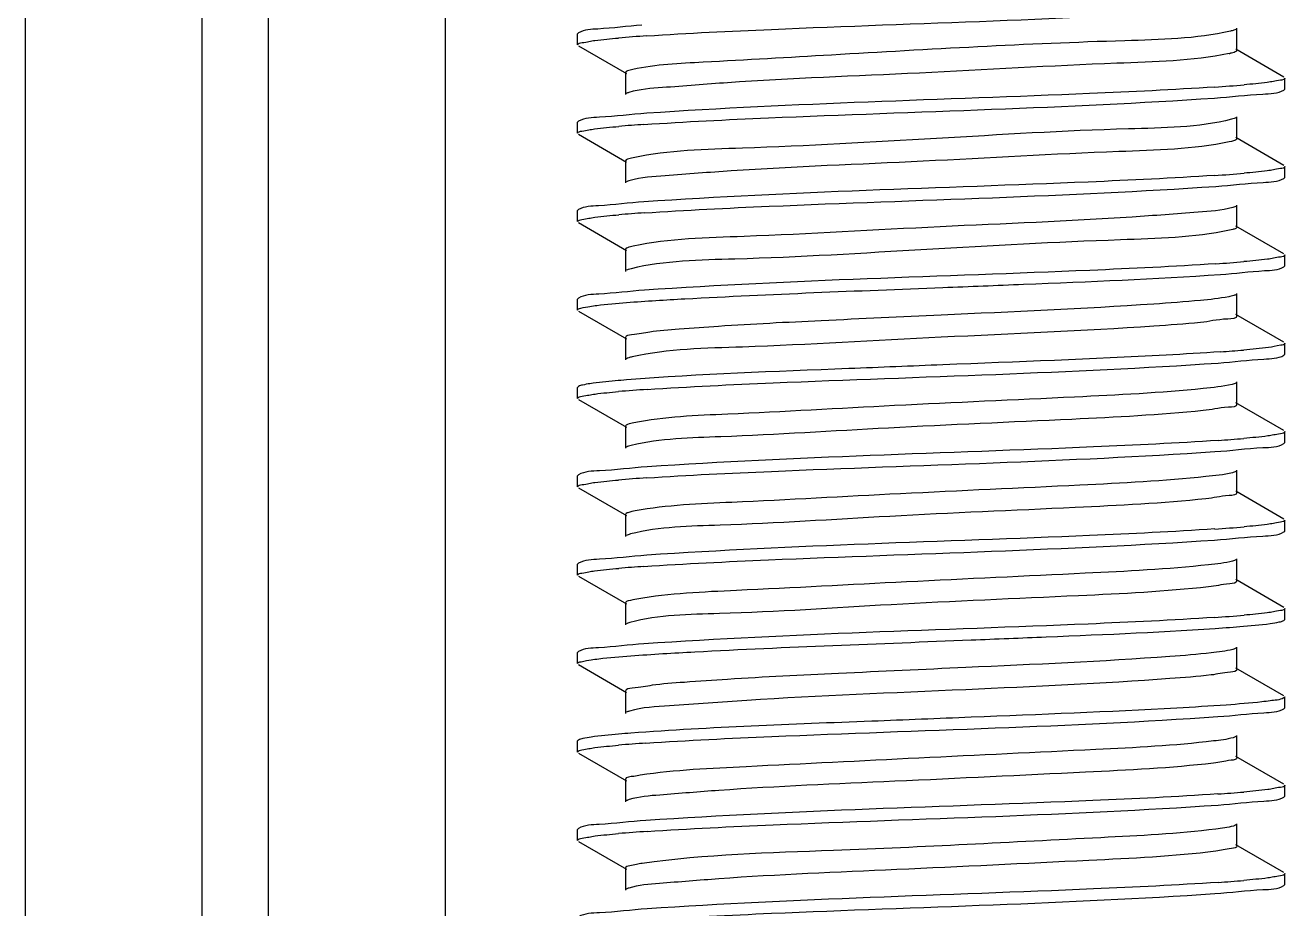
# Model space of a CAD drawing. Extents: x 27938 to 1507990, y 110129 to 923079.
# Drawn here: x 646801.2 to 647140.5, y 344098.2 to 344336.2 of the extents above; entities that cross this region are included whole.
import ezdxf

# ---------------------------------------------------------------- set-up
doc = ezdxf.new("R2010")
doc.units = 0
doc.header["$LTSCALE"] = 1000
doc.header["$MEASUREMENT"] = 0

msp = doc.modelspace()

# ---------------------------------------------------------------- linework, layer by layer
at = {"linetype": 'Continuous'}
for p, q in [((646801.17, 346328.15), (646801.17, 341587.12)), ((646848.79, 346328.15), (646848.79, 341587.12)), ((646866.65, 346328.15), (646866.65, 341587.12)), ((646914.28, 346328.15), (646914.28, 341587.12)), ((647127.61, 344329.43), (647127.61, 344335.38)), ((646950.22, 344334.15), (646950, 344333.89)), ((646950, 344330.92), (646950, 344333.89)), ((646950, 344330.92), (646950, 344333.89)), ((646950.22, 344330.66), (646963.15, 344323.17)), ((647140.28, 344322.25), (647127.35, 344329.73)), ((646962.89, 344323.48), (646962.89, 344317.52)), ((647140.5, 344319.01), (647140.5, 344321.99)), ((647140.5, 344319.01), (647140.5, 344321.99)), ((647140.28, 344318.75), (647140.5, 344319.01)), ((647127.61, 344305.62), (647127.61, 344311.57)), ((646950.22, 344310.34), (646950, 344310.08)), ((646950, 344307.1), (646950, 344310.08)), ((646950, 344307.1), (646950, 344310.08)), ((646950.22, 344306.84), (646963.15, 344299.36)), ((647126.18, 344304.91), (647125.55, 344304.77)), ((647140.28, 344298.43), (647127.35, 344305.92)), ((646962.89, 344299.66), (646962.89, 344293.71)), ((647140.5, 344295.2), (647140.5, 344298.17)), ((647140.5, 344295.2), (647140.5, 344298.17)), ((647140.28, 344294.94), (647140.5, 344295.2)), ((647127.61, 344281.8), (647127.61, 344287.76)), ((646950.22, 344286.53), (646950, 344286.27)), ((646950, 344283.29), (646950, 344286.27)), ((646950, 344283.29), (646950, 344286.27)), ((646950.22, 344283.03), (646963.15, 344275.55)), ((647126.47, 344281.17), (647125.6, 344280.96)), ((647140.28, 344274.62), (647127.35, 344282.1)), ((646962.89, 344275.85), (646962.89, 344269.9)), ((647140.5, 344271.38), (647140.5, 344274.36)), ((647140.5, 344271.38), (647140.5, 344274.36)), ((647140.28, 344271.12), (647140.5, 344271.38)), ((647127.61, 344257.99), (647127.61, 344263.94)), ((646950.22, 344262.72), (646950, 344262.45)), ((646950, 344259.48), (646950, 344262.45)), ((646950, 344259.48), (646950, 344262.45)), ((646950.22, 344259.22), (646963.15, 344251.74)), ((647140.28, 344250.81), (647127.35, 344258.29)), ((646962.89, 344252.04), (646962.89, 344246.08)), ((647140.5, 344247.57), (647140.5, 344250.55)), ((647140.5, 344247.57), (647140.5, 344250.55)), ((647140.28, 344247.31), (647140.5, 344247.57)), ((647127.61, 344234.18), (647127.61, 344240.13)), ((646950.22, 344238.9), (646950, 344238.64)), ((646950, 344235.67), (646950, 344238.64)), ((646950, 344235.67), (646950, 344238.64)), ((646950.22, 344235.4), (646963.15, 344227.92)), ((647140.28, 344227), (647127.35, 344234.48)), ((646962.89, 344228.22), (646962.89, 344222.27)), ((647140.5, 344223.76), (647140.5, 344226.74)), ((647140.5, 344223.76), (647140.5, 344226.74)), ((647140.28, 344223.5), (647140.5, 344223.76)), ((647127.61, 344210.36), (647127.61, 344216.32)), ((646950.22, 344215.09), (646950, 344214.83)), ((646950, 344211.85), (646950, 344214.83)), ((646950, 344211.85), (646950, 344214.83)), ((646950.22, 344211.59), (646963.15, 344204.11)), ((647140.28, 344203.18), (647127.35, 344210.67)), ((646962.89, 344204.41), (646962.89, 344198.46)), ((647140.5, 344199.95), (647140.5, 344202.92)), ((647140.5, 344199.95), (647140.5, 344202.92)), ((647140.28, 344199.69), (647140.5, 344199.95)), ((647127.61, 344186.55), (647127.61, 344192.5)), ((646950.22, 344191.28), (646950, 344191.02)), ((646950, 344188.04), (646950, 344191.02)), ((646950, 344188.04), (646950, 344191.02)), ((646950.22, 344187.78), (646963.15, 344180.3)), ((647140.28, 344179.37), (647127.35, 344186.85)), ((646962.89, 344180.6), (646962.89, 344174.65)), ((647140.5, 344176.13), (647140.5, 344179.11)), ((647140.5, 344176.13), (647140.5, 344179.11)), ((647140.28, 344175.87), (647140.5, 344176.13)), ((647127.61, 344162.74), (647127.61, 344168.69)), ((646950.22, 344167.46), (646950, 344167.2)), ((646950, 344164.23), (646950, 344167.2)), ((646950, 344164.23), (646950, 344167.2)), ((646950.22, 344163.97), (646963.15, 344156.48)), ((647140.28, 344155.56), (647127.35, 344163.04)), ((646962.89, 344156.79), (646962.89, 344150.83)), ((647140.5, 344152.32), (647140.5, 344155.3)), ((647140.5, 344152.32), (647140.5, 344155.3)), ((647140.28, 344152.06), (647140.5, 344152.32)), ((647127.61, 344138.93), (647127.61, 344144.88)), ((646950.22, 344143.65), (646950, 344143.39)), ((646950, 344140.41), (646950, 344143.39)), ((646950, 344140.41), (646950, 344143.39)), ((646950.22, 344140.15), (646963.15, 344132.67)), ((647140.28, 344131.75), (647127.35, 344139.23)), ((646962.89, 344132.97), (646962.89, 344127.02)), ((647140.5, 344128.51), (647140.5, 344131.48)), ((647140.5, 344128.51), (647140.5, 344131.48)), ((647140.28, 344128.25), (647140.5, 344128.51)), ((647127.61, 344115.11), (647127.61, 344121.07)), ((646950.22, 344119.84), (646950, 344119.58)), ((646950, 344116.6), (646950, 344119.58)), ((646950, 344116.6), (646950, 344119.58)), ((646950.22, 344116.34), (646963.15, 344108.86)), ((647140.28, 344107.93), (647127.35, 344115.41)), ((646962.89, 344109.16), (646962.89, 344103.21)), ((647140.5, 344104.69), (647140.5, 344107.67)), ((647140.5, 344104.69), (647140.5, 344107.67)), ((647140.28, 344104.43), (647140.5, 344104.69))]:
    msp.add_line(p, q, dxfattribs=at)
for centre, radius, start, end in [((646996.15, 343914.64), 419.59, 93.7629, 94.806), ((647121.6, 344347.66), 19.48, 281.4729, 282.6156), ((647094.05, 344742.02), 423.36, 273.7391, 274.8053), ((646995.21, 343902.52), 407.86, 93.8436, 94.8037), ((647093.97, 344719.27), 424.43, 273.7327, 274.805), ((646995.35, 343876.96), 409.61, 93.832, 94.8034), ((647094.41, 344689.95), 418.9, 273.7674, 274.8061), ((647096.05, 344645.48), 398.18, 273.9056, 274.8068), ((646996.29, 343817.63), 421.36, 93.7522, 94.8054), ((647095.2, 344632.36), 408.9, 273.8366, 274.8035), ((646996.13, 343795.8), 419.37, 93.7643, 94.806), ((647094.04, 344623.18), 423.59, 273.7377, 274.8053), ((646995.21, 343783.51), 407.8, 93.844, 94.8037), ((647093.95, 344600.39), 424.61, 273.7316, 274.805), ((646995.86, 343727.72), 416, 93.7865, 94.8061), ((647095.12, 344538.15), 409.95, 273.8297, 274.8033), ((646996.27, 343698.74), 421.18, 93.7533, 94.8055), ((647095.2, 344513.35), 408.96, 273.8363, 274.8035)]:
    msp.add_arc(centre, radius, start, end, dxfattribs=at)
for points, knots in [([(646968.61, 344333.33), (646979.81, 344334.08), (647030.83, 344336.53), (647081.9, 344337.75), (647121.66, 344340.4)], [0, 0, 0, 0, 0.219814, 1, 1, 1, 1]), ([(646967.33, 344336.22), (646963.38, 344335.94), (646957.82, 344335.17), (646951.77, 344335.04), (646950.23, 344334.15)], [0, 0, 0, 0, 0.689661, 1, 1, 1, 1]), ([(647125.86, 344334.6), (647116.56, 344332.51), (647080.39, 344331.77), (647033.18, 344329.04), (646989.06, 344326.46), (646971.1, 344325.62), (646964.88, 344324.31)], [0, 0, 0, 0, 0.177164, 0.667524, 0.881863, 1, 1, 1, 1]), ([(647127.35, 344335.08), (647127.17, 344334.98), (647126.67, 344334.8), (647126.17, 344334.67), (647125.86, 344334.6)], [0, 0, 0, 0, 0.400253, 1, 1, 1, 1]), ([(646950, 344330.92), (646950, 344331.36), (646952.32, 344331.64), (646953.49, 344331.96), (646954.66, 344332.11)], [0, 0, 0, 0, 0.271257, 1, 1, 1, 1]), ([(647125.48, 344328.56), (647115.57, 344326.55), (647087.53, 344325.92), (647042.64, 344323.1), (647001.69, 344321.71), (646975.71, 344319.58), (646966.73, 344318.98), (646963.83, 344318.1)], [0, 0, 0, 0, 0.187313, 0.515693, 0.835167, 0.943815, 1, 1, 1, 1]), ([(647127.61, 344329.43), (647127.61, 344329.23), (647126.85, 344328.87), (647126.3, 344328.75), (647125.86, 344328.65)], [0, 0, 0, 0, 0.300595, 1, 1, 1, 1]), ([(646964.88, 344324.31), (646964.37, 344324.2), (646963.77, 344324.07), (646962.89, 344323.69), (646962.89, 344323.48)], [0, 0, 0, 0, 0.704879, 1, 1, 1, 1]), ([(647140.5, 344321.99), (647140.5, 344321.54), (647138.15, 344321.26), (647136.97, 344320.94), (647135.79, 344320.79)], [0, 0, 0, 0, 0.271089, 1, 1, 1, 1]), ([(646963.83, 344318.1), (646963.7, 344318.06), (646963.46, 344317.98), (646963.24, 344317.88), (646963.15, 344317.82)], [0, 0, 0, 0, 0.566993, 1, 1, 1, 1]), ([(647121.66, 344319.56), (647110.42, 344318.81), (647059.41, 344316.37), (647008.33, 344315.15), (646968.61, 344312.49)], [0, 0, 0, 0, 0.220557, 1, 1, 1, 1]), ([(647121.6, 344316.58), (647125.93, 344316.87), (647131.98, 344317.71), (647138.59, 344317.78), (647140.27, 344318.75)], [0, 0, 0, 0, 0.69122, 1, 1, 1, 1]), ([(646967.87, 344309.46), (646979.03, 344310.22), (647030.27, 344312.7), (647081.58, 344313.92), (647121.6, 344316.58)], [0, 0, 0, 0, 0.218031, 1, 1, 1, 1]), ([(646968.61, 344312.49), (646964.35, 344312.2), (646958.39, 344311.38), (646951.88, 344311.29), (646950.23, 344310.34)], [0, 0, 0, 0, 0.690963, 1, 1, 1, 1]), ([(647126.18, 344310.86), (647117.15, 344308.62), (647090.3, 344308.38), (647046.51, 344305.6), (647002.07, 344303.16), (646974.57, 344302.52), (646964.91, 344300.5)], [0, 0, 0, 0, 0.172802, 0.492825, 0.816897, 1, 1, 1, 1]), ([(647127.35, 344311.27), (647127.2, 344311.18), (647126.82, 344311.03), (647126.42, 344310.92), (647126.18, 344310.86)], [0, 0, 0, 0, 0.410783, 1, 1, 1, 1]), ([(646950, 344307.1), (646950, 344307.53), (646952.27, 344307.82), (646953.42, 344308.13), (646954.57, 344308.28)], [0, 0, 0, 0, 0.271613, 1, 1, 1, 1]), ([(647125.55, 344304.77), (647115.79, 344302.75), (647088.06, 344302.14), (647043.46, 344299.34), (647002.61, 344297.9), (646976.36, 344295.86), (646967.17, 344295.19), (646964.1, 344294.36)], [0, 0, 0, 0, 0.184784, 0.510672, 0.830509, 0.940967, 1, 1, 1, 1]), ([(647127.61, 344305.62), (647127.61, 344305.45), (647127.01, 344305.11), (647126.55, 344305), (647126.18, 344304.91)], [0, 0, 0, 0, 0.308524, 1, 1, 1, 1]), ([(646964.91, 344300.5), (646964.4, 344300.4), (646963.79, 344300.26), (646962.89, 344299.88), (646962.89, 344299.66)], [0, 0, 0, 0, 0.705132, 1, 1, 1, 1]), ([(647140.5, 344298.17), (647140.5, 344297.73), (647138.14, 344297.45), (647136.96, 344297.13), (647135.77, 344296.98)], [0, 0, 0, 0, 0.271033, 1, 1, 1, 1]), ([(646964.1, 344294.36), (646963.91, 344294.31), (646963.58, 344294.21), (646963.27, 344294.08), (646963.15, 344294.01)], [0, 0, 0, 0, 0.580357, 1, 1, 1, 1]), ([(647121.6, 344295.75), (647110.27, 344294.99), (647059.02, 344292.54), (647007.72, 344291.35), (646967.87, 344288.63)], [0, 0, 0, 0, 0.221461, 1, 1, 1, 1]), ([(647121.93, 344292.79), (647126.18, 344293.08), (647132.13, 344293.9), (647138.62, 344293.99), (647140.27, 344294.94)], [0, 0, 0, 0, 0.690907, 1, 1, 1, 1]), ([(646967.98, 344285.66), (646979.18, 344286.42), (647030.5, 344288.89), (647081.88, 344290.1), (647121.93, 344292.79)], [0, 0, 0, 0, 0.218602, 1, 1, 1, 1]), ([(646967.87, 344288.63), (646963.79, 344288.35), (646958.06, 344287.56), (646951.82, 344287.44), (646950.23, 344286.53)], [0, 0, 0, 0, 0.690198, 1, 1, 1, 1]), ([(647126.47, 344287.13), (647123.44, 344286.28), (647114.3, 344285.63), (647088.12, 344283.57), (647047.24, 344282.13), (647002.57, 344279.33), (646974.76, 344278.72), (646964.96, 344276.7)], [0, 0, 0, 0, 0.058314, 0.16832, 0.488078, 0.814598, 1, 1, 1, 1]), ([(647127.35, 344287.45), (647127.24, 344287.39), (647126.95, 344287.27), (647126.65, 344287.17), (647126.47, 344287.13)], [0, 0, 0, 0, 0.422831, 1, 1, 1, 1]), ([(646950, 344283.29), (646950, 344283.72), (646952.29, 344284.01), (646953.44, 344284.32), (646954.59, 344284.47)], [0, 0, 0, 0, 0.271515, 1, 1, 1, 1]), ([(647125.6, 344280.96), (647115.98, 344278.95), (647088.55, 344278.31), (647044.19, 344275.86), (647000.38, 344273.13), (646973.5, 344272.82), (646964.39, 344270.62)], [0, 0, 0, 0, 0.182564, 0.506012, 0.826068, 1, 1, 1, 1]), ([(647127.61, 344281.8), (647127.61, 344281.66), (647127.15, 344281.36), (647126.77, 344281.25), (647126.47, 344281.17)], [0, 0, 0, 0, 0.318416, 1, 1, 1, 1]), ([(646964.96, 344276.7), (646964.44, 344276.59), (646963.82, 344276.45), (646962.89, 344276.07), (646962.89, 344275.85)], [0, 0, 0, 0, 0.705784, 1, 1, 1, 1]), ([(647140.5, 344274.36), (647140.5, 344273.92), (647138.18, 344273.64), (647137.02, 344273.32), (647135.85, 344273.17)], [0, 0, 0, 0, 0.271288, 1, 1, 1, 1]), ([(646964.39, 344270.62), (646964.14, 344270.56), (646963.72, 344270.45), (646963.31, 344270.29), (646963.15, 344270.2)], [0, 0, 0, 0, 0.591995, 1, 1, 1, 1]), ([(647121.93, 344271.95), (647110.62, 344271.2), (647059.31, 344268.73), (647007.93, 344267.54), (646967.98, 344264.82)], [0, 0, 0, 0, 0.220602, 1, 1, 1, 1]), ([(647123.17, 344269.06), (647127.13, 344269.34), (647132.68, 344270.11), (647138.73, 344270.23), (647140.27, 344271.12)], [0, 0, 0, 0, 0.689629, 1, 1, 1, 1]), ([(647048.37, 344265.56), (647055.61, 344265.84), (647080.55, 344266.86), (647105.5, 344267.84), (647123.17, 344269.06)], [0, 0, 0, 0, 0.290468, 1, 1, 1, 1]), ([(646967.98, 344264.82), (646963.87, 344264.54), (646958.11, 344263.74), (646951.83, 344263.64), (646950.23, 344262.72)], [0, 0, 0, 0, 0.690304, 1, 1, 1, 1]), ([(646963.18, 344261.5), (646968.41, 344261.91), (646996.79, 344263.6), (647025.2, 344264.63), (647048.37, 344265.56)], [0, 0, 0, 0, 0.184687, 1, 1, 1, 1]), ([(647126.73, 344263.39), (647126.29, 344263.25), (647123.33, 344262.6), (647120.31, 344262.32), (647117.76, 344262.07)], [0, 0, 0, 0, 0.153321, 1, 1, 1, 1]), ([(647127.35, 344263.64), (647127.27, 344263.59), (647127.06, 344263.5), (647126.85, 344263.43), (647126.73, 344263.39)], [0, 0, 0, 0, 0.43669, 1, 1, 1, 1]), ([(646950, 344259.48), (646950, 344259.8), (646951.59, 344260.14), (646952.47, 344260.35), (646953.3, 344260.48)], [0, 0, 0, 0, 0.277625, 1, 1, 1, 1]), ([(646953.3, 344260.48), (646953.92, 344260.57), (646957.2, 344261.01), (646960.5, 344261.29), (646963.18, 344261.5)], [0, 0, 0, 0, 0.190334, 1, 1, 1, 1]), ([(647117.76, 344262.07), (647113.58, 344261.67), (647090.33, 344259.98), (647067.04, 344258.99), (647047.94, 344258.11)], [0, 0, 0, 0, 0.179859, 1, 1, 1, 1]), ([(647047.94, 344258.11), (647037.16, 344257.62), (647017.23, 344256.68), (646993.5, 344255.52), (646978.39, 344254.38), (646970.05, 344253.81), (646966.15, 344252.91), (646962.89, 344252.64), (646962.89, 344252.04)], [0, 0, 0, 0, 0.37902, 0.702957, 0.82783, 0.920921, 0.978777, 1, 1, 1, 1]), ([(647117.76, 344256.12), (647113.58, 344255.71), (647090.33, 344254.02), (647067.04, 344253.04), (647047.94, 344252.16)], [0, 0, 0, 0, 0.179859, 1, 1, 1, 1]), ([(647127.61, 344257.99), (647127.61, 344257.1), (647122.52, 344257.11), (647120.21, 344256.36), (647117.76, 344256.12)], [0, 0, 0, 0, 0.264851, 1, 1, 1, 1]), ([(647047.94, 344252.16), (647030.11, 344251.34), (647002.46, 344249.44), (646974.4, 344249.04), (646964.67, 344246.87)], [0, 0, 0, 0, 0.641833, 1, 1, 1, 1]), ([(647140.5, 344250.55), (647140.5, 344250.14), (647138.34, 344249.84), (647137.23, 344249.54), (647136.14, 344249.4)], [0, 0, 0, 0, 0.272355, 1, 1, 1, 1]), ([(646964.67, 344246.87), (646964.36, 344246.8), (646963.84, 344246.67), (646963.34, 344246.49), (646963.15, 344246.38)], [0, 0, 0, 0, 0.600683, 1, 1, 1, 1]), ([(647123.17, 344248.23), (647118.3, 344247.89), (647093.37, 344246.46), (647068.42, 344245.52), (647048.37, 344244.72)], [0, 0, 0, 0, 0.195815, 1, 1, 1, 1]), ([(647122.56, 344245.21), (647126.66, 344245.49), (647132.41, 344246.28), (647138.67, 344246.39), (647140.27, 344247.31)], [0, 0, 0, 0, 0.690247, 1, 1, 1, 1]), ([(647048.37, 344244.72), (647039.93, 344244.38), (647011.53, 344243.21), (646983.1, 344242.22), (646963.18, 344240.66)], [0, 0, 0, 0, 0.296913, 1, 1, 1, 1]), ([(646968.71, 344238.08), (646980.03, 344238.84), (647031.32, 344241.3), (647082.66, 344242.49), (647122.56, 344245.21)], [0, 0, 0, 0, 0.220973, 1, 1, 1, 1]), ([(646953.3, 344239.64), (646952.63, 344239.54), (646951.6, 344239.35), (646950.56, 344239.09), (646950.23, 344238.9)], [0, 0, 0, 0, 0.636492, 1, 1, 1, 1]), ([(646963.18, 344240.66), (646962.16, 344240.58), (646958.86, 344240.3), (646955.56, 344239.99), (646953.3, 344239.64)], [0, 0, 0, 0, 0.308662, 1, 1, 1, 1]), ([(647127.35, 344239.83), (647127.03, 344239.64), (647124.1, 344238.85), (647121.13, 344238.6), (647118.53, 344238.33)], [0, 0, 0, 0, 0.12359, 1, 1, 1, 1]), ([(646950, 344235.67), (646950, 344236.11), (646952.33, 344236.39), (646953.51, 344236.71), (646954.69, 344236.86)], [0, 0, 0, 0, 0.271161, 1, 1, 1, 1]), ([(647118.53, 344238.33), (647107.01, 344237.17), (647079.28, 344235.75), (647036.55, 344233.91), (646997.03, 344231.57), (646973.44, 344230.76), (646965.14, 344229.11)], [0, 0, 0, 0, 0.225861, 0.54177, 0.834708, 1, 1, 1, 1]), ([(647118.53, 344232.38), (647106.77, 344231.2), (647078.5, 344229.75), (647035.12, 344227.96), (646995.69, 344225.37), (646972.31, 344224.89), (646964.43, 344223.01)], [0, 0, 0, 0, 0.229569, 0.549908, 0.842706, 1, 1, 1, 1]), ([(647127.61, 344234.18), (647127.61, 344233.35), (647122.93, 344233.3), (647120.79, 344232.61), (647118.53, 344232.38)], [0, 0, 0, 0, 0.265506, 1, 1, 1, 1]), ([(646965.14, 344229.11), (646964.57, 344229), (646963.91, 344228.85), (646962.89, 344228.46), (646962.89, 344228.22)], [0, 0, 0, 0, 0.707927, 1, 1, 1, 1]), ([(647140.5, 344226.74), (647140.5, 344226.3), (647138.22, 344226.02), (647137.07, 344225.7), (647135.92, 344225.55)], [0, 0, 0, 0, 0.271556, 1, 1, 1, 1]), ([(646964.43, 344223.01), (646964.17, 344222.94), (646963.74, 344222.83), (646963.31, 344222.66), (646963.15, 344222.57)], [0, 0, 0, 0, 0.592962, 1, 1, 1, 1]), ([(647122.56, 344224.37), (647111.38, 344223.61), (647060.1, 344221.14), (647008.75, 344219.92), (646968.71, 344217.25)], [0, 0, 0, 0, 0.218362, 1, 1, 1, 1]), ([(647121.65, 344221.33), (647125.96, 344221.62), (647132, 344222.46), (647138.6, 344222.54), (647140.27, 344223.5)], [0, 0, 0, 0, 0.691176, 1, 1, 1, 1]), ([(646968.6, 344214.26), (646979.8, 344215.01), (647030.81, 344217.46), (647081.89, 344218.68), (647121.65, 344221.33)], [0, 0, 0, 0, 0.219771, 1, 1, 1, 1]), ([(646968.71, 344217.25), (646964.43, 344216.96), (646958.43, 344216.13), (646951.89, 344216.05), (646950.23, 344215.09)], [0, 0, 0, 0, 0.691058, 1, 1, 1, 1]), ([(647127.35, 344216.02), (647127.05, 344215.84), (647124.38, 344215.09), (647121.65, 344214.85), (647119.27, 344214.6)], [0, 0, 0, 0, 0.125811, 1, 1, 1, 1]), ([(646950, 344211.85), (646950, 344212.29), (646952.32, 344212.57), (646953.49, 344212.89), (646954.66, 344213.04)], [0, 0, 0, 0, 0.271269, 1, 1, 1, 1]), ([(647119.27, 344214.6), (647107.98, 344213.41), (647080.51, 344212.01), (647037.92, 344210.13), (646998.03, 344207.86), (646974.07, 344206.95), (646965.49, 344205.37)], [0, 0, 0, 0, 0.220957, 0.535192, 0.830069, 1, 1, 1, 1]), ([(647119.27, 344208.64), (647107.56, 344207.42), (647079.14, 344205.97), (647035.43, 344204.19), (646995.67, 344201.47), (646972.07, 344201.14), (646964.24, 344199.15)], [0, 0, 0, 0, 0.227343, 0.549346, 0.844044, 1, 1, 1, 1]), ([(647127.61, 344210.36), (647127.61, 344209.6), (647123.33, 344209.48), (647121.35, 344208.86), (647119.27, 344208.64)], [0, 0, 0, 0, 0.266267, 1, 1, 1, 1]), ([(646965.49, 344205.37), (646964.83, 344205.24), (646964.09, 344205.07), (646962.89, 344204.68), (646962.89, 344204.41)], [0, 0, 0, 0, 0.7122, 1, 1, 1, 1]), ([(647140.5, 344202.92), (647140.5, 344202.48), (647138.15, 344202.2), (647136.97, 344201.88), (647135.79, 344201.73)], [0, 0, 0, 0, 0.271076, 1, 1, 1, 1]), ([(646964.24, 344199.15), (646964.02, 344199.09), (646963.65, 344198.98), (646963.29, 344198.84), (646963.15, 344198.76)], [0, 0, 0, 0, 0.585894, 1, 1, 1, 1]), ([(647121.65, 344200.5), (647110.41, 344199.75), (647059.39, 344197.3), (647008.31, 344196.09), (646968.6, 344193.43)], [0, 0, 0, 0, 0.2206, 1, 1, 1, 1]), ([(647121.59, 344197.52), (647125.92, 344197.8), (647131.98, 344198.64), (647138.59, 344198.72), (647140.27, 344199.69)], [0, 0, 0, 0, 0.69123, 1, 1, 1, 1]), ([(646967.87, 344190.4), (646979.03, 344191.16), (647030.27, 344193.63), (647081.57, 344194.85), (647121.59, 344197.52)], [0, 0, 0, 0, 0.218012, 1, 1, 1, 1]), ([(646968.6, 344193.43), (646964.34, 344193.14), (646958.38, 344192.31), (646951.88, 344192.23), (646950.23, 344191.28)], [0, 0, 0, 0, 0.69095, 1, 1, 1, 1]), ([(647127.35, 344192.2), (647127.07, 344192.04), (647124.64, 344191.33), (647122.15, 344191.1), (647119.98, 344190.86)], [0, 0, 0, 0, 0.128207, 1, 1, 1, 1]), ([(646950, 344188.04), (646950, 344188.47), (646952.27, 344188.76), (646953.42, 344189.07), (646954.56, 344189.22)], [0, 0, 0, 0, 0.271616, 1, 1, 1, 1]), ([(647119.98, 344190.86), (647108.94, 344189.65), (647081.78, 344188.28), (647039.37, 344186.36), (646999.13, 344184.15), (646974.79, 344183.15), (646965.92, 344181.63)], [0, 0, 0, 0, 0.215853, 0.528156, 0.824971, 1, 1, 1, 1]), ([(647119.98, 344184.91), (647108.34, 344183.63), (647079.81, 344182.2), (647035.79, 344180.42), (646995.72, 344177.58), (646971.88, 344177.4), (646964.09, 344175.29)], [0, 0, 0, 0, 0.224873, 0.548357, 0.845013, 1, 1, 1, 1]), ([(647127.61, 344186.55), (647127.61, 344185.85), (647123.71, 344185.67), (647121.89, 344185.12), (647119.98, 344184.91)], [0, 0, 0, 0, 0.267184, 1, 1, 1, 1]), ([(646965.92, 344181.63), (646965.15, 344181.5), (646964.31, 344181.3), (646962.89, 344180.91), (646962.89, 344180.6)], [0, 0, 0, 0, 0.716288, 1, 1, 1, 1]), ([(647140.5, 344179.11), (647140.5, 344178.67), (647138.14, 344178.39), (647136.96, 344178.06), (647135.77, 344177.91)], [0, 0, 0, 0, 0.271024, 1, 1, 1, 1]), ([(646964.09, 344175.29), (646963.91, 344175.24), (646963.58, 344175.15), (646963.27, 344175.02), (646963.15, 344174.95)], [0, 0, 0, 0, 0.579461, 1, 1, 1, 1]), ([(647121.59, 344176.68), (647110.25, 344175.93), (647059.01, 344173.47), (647007.71, 344172.28), (646967.87, 344169.56)], [0, 0, 0, 0, 0.221489, 1, 1, 1, 1]), ([(647124.72, 344173.92), (647125.94, 344174.01), (647129.89, 344174.31), (647133.85, 344174.66), (647136.56, 344175.04)], [0, 0, 0, 0, 0.308238, 1, 1, 1, 1]), ([(647136.56, 344175.04), (647137.37, 344175.15), (647138.61, 344175.37), (647139.88, 344175.65), (647140.27, 344175.87)], [0, 0, 0, 0, 0.643888, 1, 1, 1, 1]), ([(647056, 344170.61), (647062.75, 344170.88), (647085.67, 344171.83), (647108.59, 344172.76), (647124.72, 344173.92)], [0, 0, 0, 0, 0.294536, 1, 1, 1, 1]), ([(646967.87, 344169.56), (646963.79, 344169.28), (646958.06, 344168.49), (646951.82, 344168.38), (646950.23, 344167.46)], [0, 0, 0, 0, 0.690195, 1, 1, 1, 1]), ([(646964.35, 344166.33), (646970.07, 344166.77), (647000.61, 344168.53), (647031.18, 344169.61), (647056, 344170.61)], [0, 0, 0, 0, 0.18765, 1, 1, 1, 1]), ([(647127.35, 344168.39), (647127.09, 344168.24), (647124.89, 344167.57), (647122.62, 344167.35), (647120.66, 344167.12)], [0, 0, 0, 0, 0.130748, 1, 1, 1, 1]), ([(646950, 344164.23), (646950, 344164.58), (646951.76, 344164.9), (646952.71, 344165.14), (646953.62, 344165.28)], [0, 0, 0, 0, 0.275706, 1, 1, 1, 1]), ([(646953.62, 344165.28), (646954.3, 344165.37), (646957.87, 344165.82), (646961.45, 344166.12), (646964.35, 344166.33)], [0, 0, 0, 0, 0.190818, 1, 1, 1, 1]), ([(647120.66, 344167.12), (647116.97, 344166.7), (647094.95, 344164.95), (647072.89, 344164.02), (647054.55, 344163.17)], [0, 0, 0, 0, 0.168264, 1, 1, 1, 1]), ([(647054.55, 344163.17), (647043.13, 344162.64), (647021.81, 344161.65), (646996.33, 344160.44), (646979.92, 344159.24), (646970.76, 344158.67), (646966.5, 344157.67), (646962.89, 344157.45), (646962.89, 344156.79)], [0, 0, 0, 0, 0.372666, 0.697897, 0.824569, 0.919388, 0.97842, 1, 1, 1, 1]), ([(647120.66, 344161.17), (647116.97, 344160.75), (647094.95, 344158.99), (647072.89, 344158.06), (647054.55, 344157.21)], [0, 0, 0, 0, 0.168264, 1, 1, 1, 1]), ([(647127.61, 344162.74), (647127.62, 344162.1), (647124.08, 344161.87), (647122.4, 344161.37), (647120.66, 344161.17)], [0, 0, 0, 0, 0.268221, 1, 1, 1, 1]), ([(647054.55, 344157.21), (647034.88, 344156.3), (647008.19, 344155.38), (646978.11, 344153.07), (646967.45, 344152.44), (646963.97, 344151.45)], [0, 0, 0, 0, 0.650517, 0.880557, 1, 1, 1, 1]), ([(647140.5, 344155.3), (647140.5, 344155.17), (647139.1, 344154.29), (647137.81, 344154.38), (647136.56, 344154.2)], [0, 0, 0, 0, 0.08898, 1, 1, 1, 1]), ([(646963.97, 344151.45), (646963.81, 344151.4), (646963.53, 344151.31), (646963.26, 344151.2), (646963.15, 344151.13)], [0, 0, 0, 0, 0.573615, 1, 1, 1, 1]), ([(647124.72, 344153.08), (647120.3, 344152.77), (647097.41, 344151.4), (647074.49, 344150.51), (647056, 344149.77)], [0, 0, 0, 0, 0.19327, 1, 1, 1, 1]), ([(647122.5, 344149.95), (647126.61, 344150.23), (647132.38, 344151.03), (647138.67, 344151.14), (647140.27, 344152.06)], [0, 0, 0, 0, 0.69031, 1, 1, 1, 1]), ([(647136.56, 344154.2), (647135.81, 344154.1), (647131.88, 344153.62), (647127.92, 344153.32), (647124.72, 344153.08)], [0, 0, 0, 0, 0.190506, 1, 1, 1, 1]), ([(647056, 344149.77), (647047.08, 344149.42), (647016.53, 344148.17), (646985.95, 344147.13), (646964.35, 344145.5)], [0, 0, 0, 0, 0.291869, 1, 1, 1, 1]), ([(646968.39, 344142.81), (646979.69, 344143.57), (647031.06, 344146.04), (647082.49, 344147.23), (647122.5, 344149.95)], [0, 0, 0, 0, 0.220168, 1, 1, 1, 1]), ([(646953.62, 344144.44), (646952.88, 344144.33), (646951.75, 344144.13), (646950.59, 344143.86), (646950.23, 344143.65)], [0, 0, 0, 0, 0.640469, 1, 1, 1, 1]), ([(646964.35, 344145.5), (646963.24, 344145.42), (646959.66, 344145.13), (646956.08, 344144.8), (646953.62, 344144.44)], [0, 0, 0, 0, 0.308073, 1, 1, 1, 1]), ([(647127.35, 344144.58), (647127.11, 344144.44), (647125.13, 344143.81), (647123.08, 344143.6), (647121.31, 344143.39)], [0, 0, 0, 0, 0.133548, 1, 1, 1, 1]), ([(646950, 344140.41), (646950, 344140.85), (646952.3, 344141.13), (646953.46, 344141.45), (646954.62, 344141.6)], [0, 0, 0, 0, 0.271401, 1, 1, 1, 1]), ([(647121.31, 344143.39), (647110.78, 344142.12), (647084.26, 344140.8), (647042.29, 344138.83), (647001.41, 344136.71), (646976.32, 344135.57), (646966.87, 344134.16)], [0, 0, 0, 0, 0.205692, 0.514145, 0.814818, 1, 1, 1, 1]), ([(647121.31, 344137.43), (647109.86, 344136.06), (647081.17, 344134.74), (647036.77, 344132.49), (646998.46, 344130.98), (646974.7, 344129.02), (646966.54, 344128.4), (646963.87, 344127.6)], [0, 0, 0, 0, 0.219299, 0.545275, 0.845986, 0.946989, 1, 1, 1, 1]), ([(647127.61, 344138.93), (647127.61, 344138.34), (647124.43, 344138.07), (647122.89, 344137.62), (647121.31, 344137.43)], [0, 0, 0, 0, 0.269573, 1, 1, 1, 1]), ([(646966.87, 344134.16), (646966.29, 344134.07), (646965.16, 344133.75), (646962.89, 344133.78), (646962.89, 344132.97)], [0, 0, 0, 0, 0.420943, 1, 1, 1, 1]), ([(647140.5, 344131.48), (647140.5, 344131.05), (647138.21, 344130.77), (647137.05, 344130.45), (647135.9, 344130.3)], [0, 0, 0, 0, 0.271495, 1, 1, 1, 1]), ([(646963.87, 344127.6), (646963.73, 344127.56), (646963.48, 344127.48), (646963.25, 344127.38), (646963.15, 344127.32)], [0, 0, 0, 0, 0.56834, 1, 1, 1, 1]), ([(647122.5, 344129.12), (647111.27, 344128.35), (647059.9, 344125.88), (647008.47, 344124.67), (646968.39, 344121.97)], [0, 0, 0, 0, 0.218828, 1, 1, 1, 1]), ([(647122.56, 344126.14), (647126.66, 344126.42), (647132.41, 344127.22), (647138.67, 344127.33), (647140.27, 344128.25)], [0, 0, 0, 0, 0.69025, 1, 1, 1, 1]), ([(646968.7, 344119.02), (646980.02, 344119.77), (647031.31, 344122.23), (647082.65, 344123.43), (647122.56, 344126.14)], [0, 0, 0, 0, 0.220945, 1, 1, 1, 1]), ([(646968.39, 344121.97), (646964.18, 344121.69), (646958.29, 344120.87), (646951.86, 344120.78), (646950.23, 344119.84)], [0, 0, 0, 0, 0.690745, 1, 1, 1, 1]), ([(647127.35, 344120.76), (647127.13, 344120.64), (647125.36, 344120.05), (647123.51, 344119.85), (647121.93, 344119.65)], [0, 0, 0, 0, 0.136537, 1, 1, 1, 1]), ([(646950, 344116.6), (646950, 344117.04), (646952.33, 344117.32), (646953.51, 344117.64), (646954.68, 344117.8)], [0, 0, 0, 0, 0.27117, 1, 1, 1, 1]), ([(647121.93, 344119.65), (647111.66, 344118.36), (647077.26, 344116.72), (647025.81, 344113.81), (646984.45, 344112.82), (646967.39, 344110.42)], [0, 0, 0, 0, 0.200632, 0.666276, 1, 1, 1, 1]), ([(647121.93, 344113.7), (647110.59, 344112.27), (647081.87, 344110.98), (647037.28, 344108.68), (646998.59, 344107.2), (646974.63, 344105.19), (646966.43, 344104.59), (646963.79, 344103.77)], [0, 0, 0, 0, 0.216257, 0.543315, 0.846143, 0.947493, 1, 1, 1, 1]), ([(647127.61, 344115.11), (647127.61, 344114.58), (647124.77, 344114.27), (647123.35, 344113.88), (647121.93, 344113.7)], [0, 0, 0, 0, 0.271092, 1, 1, 1, 1]), ([(646967.39, 344110.42), (646966.26, 344110.26), (646965.1, 344109.96), (646962.89, 344109.59), (646962.89, 344109.16)], [0, 0, 0, 0, 0.724965, 1, 1, 1, 1]), ([(647140.5, 344107.67), (647140.5, 344107.24), (647138.22, 344106.95), (647137.07, 344106.64), (647135.92, 344106.49)], [0, 0, 0, 0, 0.271553, 1, 1, 1, 1]), ([(646963.79, 344103.77), (646963.66, 344103.73), (646963.45, 344103.65), (646963.24, 344103.56), (646963.15, 344103.51)], [0, 0, 0, 0, 0.563561, 1, 1, 1, 1]), ([(647122.56, 344105.31), (647111.37, 344104.55), (647060.09, 344102.07), (647008.74, 344100.86), (646968.7, 344098.18)], [0, 0, 0, 0, 0.21838, 1, 1, 1, 1]), ([(647121.64, 344102.27), (647125.95, 344102.56), (647132, 344103.39), (647138.6, 344103.47), (647140.27, 344104.43)], [0, 0, 0, 0, 0.691188, 1, 1, 1, 1]), ([(646968.58, 344095.2), (646979.78, 344095.95), (647030.8, 344098.4), (647081.87, 344099.62), (647121.64, 344102.27)], [0, 0, 0, 0, 0.219727, 1, 1, 1, 1]), ([(646968.7, 344098.18), (646964.42, 344097.89), (646958.43, 344097.06), (646951.89, 344096.98), (646950.23, 344096.03)], [0, 0, 0, 0, 0.691048, 1, 1, 1, 1])]:
    msp.add_open_spline(points, degree=3, knots=knots, dxfattribs=at)
for points in [[(646954.66, 344332.11), (646956.76, 344332.38), (646958.88, 344332.58), (646960.99, 344332.76)], [(647135.79, 344320.79), (647133.71, 344320.52), (647131.61, 344320.33), (647129.52, 344320.15)], [(646954.57, 344308.28), (646956.72, 344308.56), (646958.89, 344308.76), (646961.06, 344308.95)], [(647135.77, 344296.98), (647133.7, 344296.71), (647131.61, 344296.51), (647129.52, 344296.34)], [(646954.59, 344284.47), (646956.74, 344284.75), (646958.9, 344284.95), (646961.05, 344285.14)], [(647135.85, 344273.17), (647133.74, 344272.9), (647131.62, 344272.7), (647129.5, 344272.52)], [(647136.14, 344249.4), (647133.91, 344249.1), (647131.66, 344248.89), (647129.42, 344248.7)], [(646954.69, 344236.86), (646956.78, 344237.13), (646958.88, 344237.32), (646960.99, 344237.5)], [(647135.92, 344225.55), (647133.77, 344225.28), (647131.6, 344225.08), (647129.44, 344224.89)], [(646954.66, 344213.04), (646956.76, 344213.31), (646958.88, 344213.51), (646960.99, 344213.69)], [(647135.79, 344201.73), (647133.7, 344201.46), (647131.61, 344201.26), (647129.52, 344201.08)], [(646954.56, 344189.22), (646956.72, 344189.5), (646958.89, 344189.7), (646961.06, 344189.88)], [(647135.77, 344177.91), (647133.69, 344177.64), (647131.61, 344177.45), (647129.52, 344177.27)], [(646954.62, 344141.6), (646956.74, 344141.87), (646958.88, 344142.07), (646961.01, 344142.25)], [(647135.9, 344130.3), (647133.75, 344130.02), (647131.6, 344129.82), (647129.45, 344129.64)], [(646954.68, 344117.8), (646956.78, 344118.06), (646958.88, 344118.26), (646960.99, 344118.44)], [(647135.92, 344106.49), (647133.76, 344106.21), (647131.6, 344106.01), (647129.44, 344105.83)]]:
    msp.add_open_spline(points, degree=3, dxfattribs=at)

doc.saveas('drawing.dxf')
